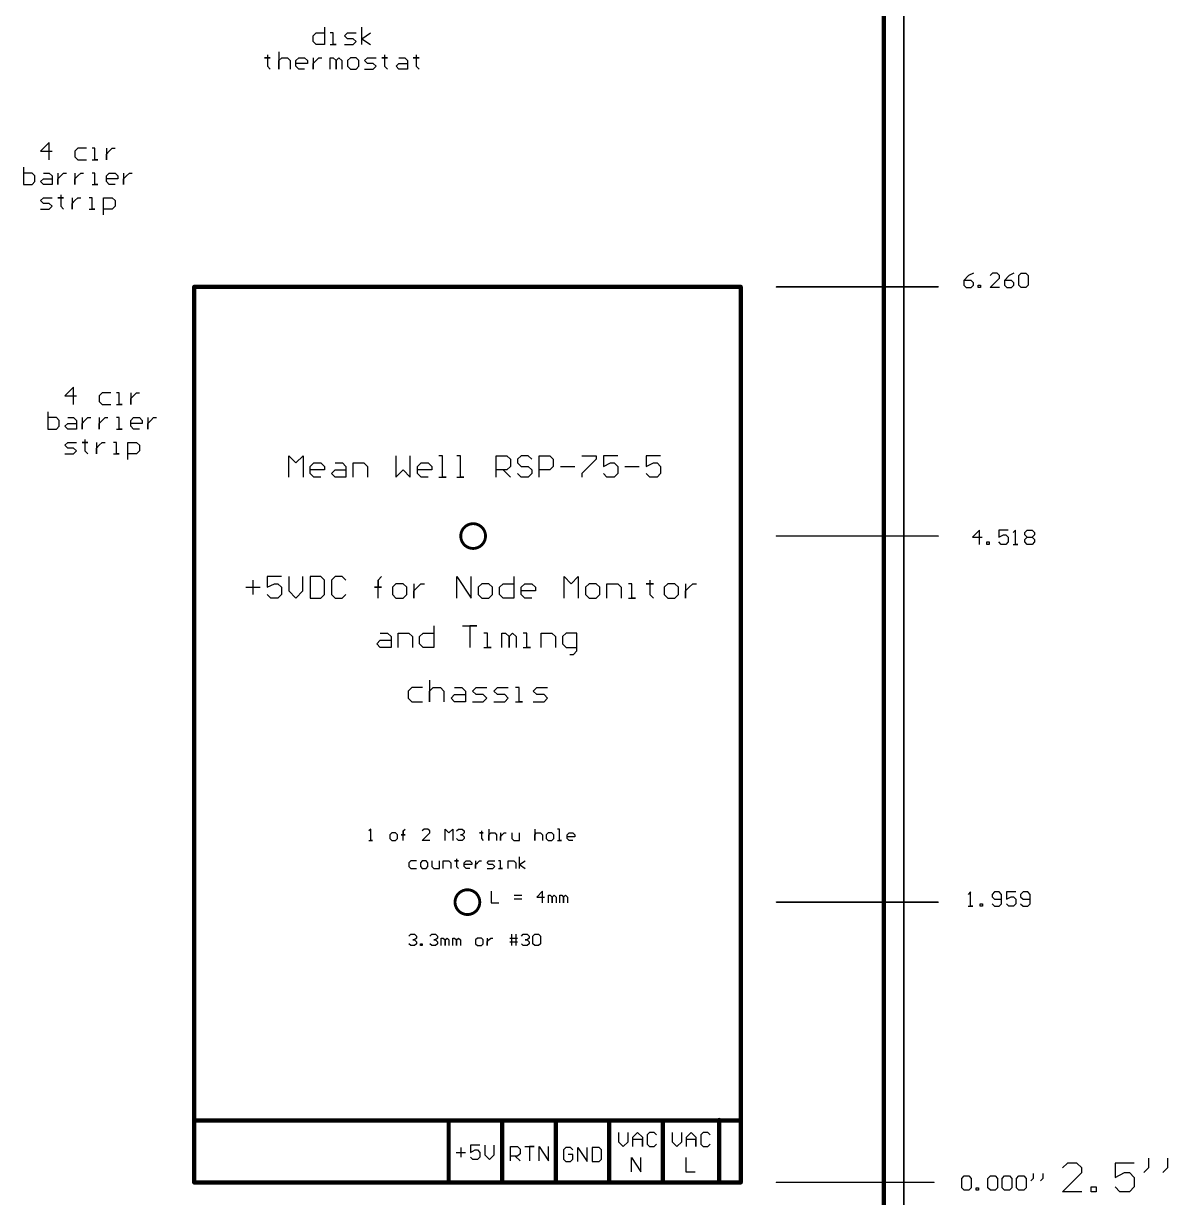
# Model space of a CAD drawing. Extents: x 0.1 to 22.4, y 0.2 to 23.3.
# Drawn here: x 12.44 to 20.43, y 4.39 to 12.6 of the extents above; entities that cross this region are included whole.
import ezdxf

# ---------------------------------------------------------------- set-up
doc = ezdxf.new("R2010")
doc.units = 0
doc.header["$MEASUREMENT"] = 0
for name, color, linetype in [('BOTTOMLAYER', 5, 'CONTINUOUS'), ('MECHANICAL1', 6, 'CONTINUOUS'), ('TOPOVERLAY', 2, 'CONTINUOUS')]:
    doc.layers.add(name, color=color, linetype=linetype)

msp = doc.modelspace()

# ---------------------------------------------------------------- linework, layer by layer
at = {"layer": 'BOTTOMLAYER'}
for p, q in [((14.8643, 6.97), (14.851, 6.9566)), ((14.8643, 6.89), (14.8643, 6.97)), ((15.0109, 6.9433), (14.9976, 6.93)), ((14.9976, 6.93), (14.9976, 6.9033)), ((14.9976, 6.9033), (15.0109, 6.89)), ((15.0376, 6.9433), (15.0109, 6.9433)), ((15.0509, 6.93), (15.0376, 6.9433)), ((15.0376, 6.89), (15.0509, 6.9033)), ((15.0509, 6.9033), (15.0509, 6.93)), ((15.0909, 6.93), (15.0776, 6.93)), ((15.0776, 6.93), (15.1043, 6.93)), ((15.0909, 6.9566), (15.1043, 6.97)), ((15.0909, 6.89), (15.0909, 6.9566)), ((15.0909, 6.9566), (15.0909, 6.93)), ((15.0909, 6.93), (15.0909, 6.9566)), ((15.1043, 6.93), (15.0909, 6.93)), ((15.2375, 6.97), (15.2242, 6.9566)), ((15.2242, 6.89), (15.2775, 6.9433)), ((15.2642, 6.97), (15.2375, 6.97)), ((15.2775, 6.9566), (15.2642, 6.97)), ((15.2775, 6.9433), (15.2775, 6.9566)), ((15.3842, 6.89), (15.3842, 6.97)), ((15.3842, 6.97), (15.4108, 6.9433)), ((15.4108, 6.9433), (15.4375, 6.97)), ((15.4375, 6.97), (15.4375, 6.89)), ((15.4641, 6.9566), (15.4775, 6.97)), ((15.4775, 6.89), (15.4641, 6.9033)), ((15.4775, 6.97), (15.5041, 6.97)), ((15.5041, 6.93), (15.4908, 6.93)), ((15.4908, 6.93), (15.5041, 6.93)), ((15.5041, 6.97), (15.5175, 6.9566)), ((15.5175, 6.9433), (15.5041, 6.93)), ((15.5041, 6.93), (15.5175, 6.9167)), ((15.5175, 6.9033), (15.5041, 6.89)), ((15.5175, 6.9566), (15.5175, 6.9433)), ((15.5175, 6.9167), (15.5175, 6.9033)), ((15.6374, 6.9433), (15.6241, 6.9433)), ((15.6241, 6.9433), (15.6507, 6.9433)), ((15.6374, 6.9566), (15.6374, 6.9433)), ((15.6507, 6.9433), (15.6374, 6.9433)), ((15.6374, 6.9433), (15.6374, 6.9033)), ((15.6374, 6.9033), (15.6507, 6.89)), ((15.6907, 6.97), (15.6907, 6.89)), ((15.6907, 6.93), (15.7041, 6.9433)), ((15.6907, 6.89), (15.6907, 6.93)), ((15.7041, 6.9433), (15.7307, 6.9433)), ((15.7307, 6.9433), (15.744, 6.93)), ((15.744, 6.93), (15.744, 6.89)), ((15.7707, 6.9433), (15.7707, 6.89)), ((15.7707, 6.9167), (15.784, 6.93)), ((15.7707, 6.89), (15.7707, 6.9167)), ((15.784, 6.93), (15.7974, 6.9433)), ((15.7974, 6.9433), (15.8107, 6.9433)), ((15.8507, 6.9433), (15.8507, 6.9033)), ((15.8507, 6.9033), (15.864, 6.89)), ((15.904, 6.89), (15.904, 6.9433)), ((16.0106, 6.97), (16.0106, 6.89)), ((16.0106, 6.93), (16.024, 6.9433)), ((16.0106, 6.89), (16.0106, 6.93)), ((16.024, 6.9433), (16.0506, 6.9433)), ((16.0506, 6.9433), (16.0639, 6.93)), ((16.0639, 6.93), (16.0639, 6.89)), ((16.1039, 6.9433), (16.0906, 6.93)), ((16.0906, 6.93), (16.0906, 6.9033)), ((16.0906, 6.9033), (16.1039, 6.89)), ((16.1306, 6.9433), (16.1039, 6.9433)), ((16.1439, 6.93), (16.1306, 6.9433)), ((16.1306, 6.89), (16.1439, 6.9033)), ((16.1439, 6.9033), (16.1439, 6.93)), ((16.1839, 6.97), (16.1706, 6.97)), ((16.1839, 6.89), (16.1839, 6.97)), ((16.2372, 6.93), (16.2505, 6.9433)), ((16.2372, 6.9033), (16.2372, 6.93)), ((16.2905, 6.9167), (16.2372, 6.9167)), ((16.2505, 6.89), (16.2372, 6.9033)), ((16.2505, 6.9433), (16.2772, 6.9433)), ((16.2772, 6.9433), (16.2905, 6.93)), ((16.2905, 6.93), (16.2905, 6.9167)), ((14.851, 6.89), (14.8777, 6.89)), ((14.8777, 6.89), (14.8643, 6.89)), ((15.0109, 6.89), (15.0376, 6.89)), ((15.2775, 6.89), (15.2242, 6.89)), ((15.5041, 6.89), (15.4775, 6.89)), ((15.864, 6.89), (15.904, 6.89)), ((16.1039, 6.89), (16.1306, 6.89)), ((16.1706, 6.89), (16.1972, 6.89)), ((16.1972, 6.89), (16.1839, 6.89)), ((16.2772, 6.89), (16.2505, 6.89)), ((15.1443, 6.7483), (15.131, 6.735)), ((15.131, 6.735), (15.131, 6.7083)), ((15.1843, 6.7483), (15.1443, 6.7483)), ((15.2243, 6.7483), (15.211, 6.735)), ((15.211, 6.735), (15.211, 6.7083)), ((15.251, 6.7483), (15.2243, 6.7483)), ((15.2643, 6.735), (15.251, 6.7483)), ((15.2643, 6.7083), (15.2643, 6.735)), ((15.2909, 6.7483), (15.2909, 6.7083)), ((15.3443, 6.695), (15.3443, 6.7483)), ((15.3709, 6.695), (15.3709, 6.7483)), ((15.3709, 6.7483), (15.4109, 6.7483)), ((15.4109, 6.7483), (15.4242, 6.735)), ((15.4242, 6.735), (15.4242, 6.695)), ((15.4642, 6.7483), (15.4509, 6.7483)), ((15.4509, 6.7483), (15.4776, 6.7483)), ((15.4642, 6.7616), (15.4642, 6.7483)), ((15.4776, 6.7483), (15.4642, 6.7483)), ((15.4642, 6.7483), (15.4642, 6.7083)), ((15.5175, 6.735), (15.5309, 6.7483)), ((15.5175, 6.7083), (15.5175, 6.735)), ((15.5309, 6.7483), (15.5575, 6.7483)), ((15.5575, 6.7483), (15.5709, 6.735)), ((15.5709, 6.735), (15.5709, 6.7217)), ((15.5975, 6.7483), (15.5975, 6.695)), ((15.5975, 6.7217), (15.6108, 6.735)), ((15.6108, 6.735), (15.6242, 6.7483)), ((15.6242, 6.7483), (15.6375, 6.7483)), ((15.6775, 6.735), (15.6908, 6.7483)), ((15.6908, 6.7217), (15.6775, 6.735)), ((15.6908, 6.7483), (15.7308, 6.7483)), ((15.7708, 6.7483), (15.7575, 6.7483)), ((15.7708, 6.695), (15.7708, 6.7483)), ((15.8241, 6.695), (15.8241, 6.7483)), ((15.8241, 6.7483), (15.8641, 6.7483)), ((15.8641, 6.7483), (15.8774, 6.735)), ((15.8774, 6.735), (15.8774, 6.695)), ((15.9041, 6.695), (15.9041, 6.775)), ((15.9041, 6.7217), (15.9441, 6.7483)), ((15.131, 6.7083), (15.1443, 6.695)), ((15.1443, 6.695), (15.1843, 6.695)), ((15.211, 6.7083), (15.2243, 6.695)), ((15.2243, 6.695), (15.251, 6.695)), ((15.251, 6.695), (15.2643, 6.7083)), ((15.2909, 6.7083), (15.3043, 6.695)), ((15.3043, 6.695), (15.3443, 6.695)), ((15.4642, 6.7083), (15.4776, 6.695)), ((15.5709, 6.7217), (15.5175, 6.7217)), ((15.5309, 6.695), (15.5175, 6.7083)), ((15.5575, 6.695), (15.5309, 6.695)), ((15.5975, 6.695), (15.5975, 6.7217)), ((15.6775, 6.695), (15.7175, 6.695)), ((15.7175, 6.7217), (15.6908, 6.7217)), ((15.7308, 6.7083), (15.7175, 6.7217)), ((15.7175, 6.695), (15.7308, 6.7083)), ((15.7575, 6.695), (15.7841, 6.695)), ((15.7841, 6.695), (15.7708, 6.695)), ((15.9041, 6.7217), (15.9441, 6.695)), ((15.706, 6.535), (15.706, 6.455)), ((15.8659, 6.5083), (15.9193, 6.5083)), ((16.0659, 6.535), (16.0259, 6.495)), ((16.0259, 6.495), (16.0792, 6.495)), ((16.0659, 6.455), (16.0659, 6.535)), ((16.1059, 6.455), (16.1059, 6.5083)), ((16.1059, 6.5083), (16.1192, 6.5083)), ((16.1192, 6.5083), (16.1325, 6.495)), ((16.1325, 6.495), (16.1459, 6.5083)), ((16.1325, 6.495), (16.1325, 6.455)), ((16.1325, 6.455), (16.1325, 6.495)), ((16.1459, 6.5083), (16.1592, 6.495)), ((16.1592, 6.495), (16.1592, 6.455)), ((16.1858, 6.455), (16.1858, 6.5083)), ((16.1858, 6.5083), (16.1992, 6.5083)), ((16.1992, 6.5083), (16.2125, 6.495)), ((16.2125, 6.495), (16.2258, 6.5083)), ((16.2125, 6.495), (16.2125, 6.455)), ((16.2125, 6.455), (16.2125, 6.495)), ((16.2258, 6.5083), (16.2392, 6.495)), ((16.2392, 6.495), (16.2392, 6.455)), ((15.706, 6.455), (15.7593, 6.455)), ((15.8659, 6.4817), (15.9193, 6.4817)), ((15.131, 6.2216), (15.1443, 6.235)), ((15.1443, 6.155), (15.131, 6.1683)), ((15.1443, 6.235), (15.171, 6.235)), ((15.171, 6.195), (15.1577, 6.195)), ((15.1577, 6.195), (15.171, 6.195)), ((15.171, 6.235), (15.1843, 6.2216)), ((15.1843, 6.2083), (15.171, 6.195)), ((15.171, 6.195), (15.1843, 6.1817)), ((15.1843, 6.1683), (15.171, 6.155)), ((15.1843, 6.2216), (15.1843, 6.2083)), ((15.1843, 6.1817), (15.1843, 6.1683)), ((15.211, 6.155), (15.211, 6.1683)), ((15.211, 6.1683), (15.2243, 6.1683)), ((15.2243, 6.1683), (15.2243, 6.155)), ((15.2776, 6.2216), (15.2909, 6.235)), ((15.2909, 6.155), (15.2776, 6.1683)), ((15.2909, 6.235), (15.3176, 6.235)), ((15.3176, 6.195), (15.3043, 6.195)), ((15.3043, 6.195), (15.3176, 6.195)), ((15.3176, 6.235), (15.3309, 6.2216)), ((15.3309, 6.2083), (15.3176, 6.195)), ((15.3176, 6.195), (15.3309, 6.1817)), ((15.3309, 6.1683), (15.3176, 6.155)), ((15.3309, 6.2216), (15.3309, 6.2083)), ((15.3309, 6.1817), (15.3309, 6.1683)), ((15.3576, 6.155), (15.3576, 6.2083)), ((15.3576, 6.2083), (15.3709, 6.2083)), ((15.3709, 6.2083), (15.3843, 6.195)), ((15.3843, 6.195), (15.3976, 6.2083)), ((15.3843, 6.195), (15.3843, 6.155)), ((15.3843, 6.155), (15.3843, 6.195)), ((15.3976, 6.2083), (15.4109, 6.195)), ((15.4109, 6.195), (15.4109, 6.155)), ((15.4376, 6.155), (15.4376, 6.2083)), ((15.4376, 6.2083), (15.4509, 6.2083)), ((15.4509, 6.2083), (15.4642, 6.195)), ((15.4642, 6.195), (15.4776, 6.2083)), ((15.4642, 6.195), (15.4642, 6.155)), ((15.4642, 6.155), (15.4642, 6.195)), ((15.4776, 6.2083), (15.4909, 6.195)), ((15.4909, 6.195), (15.4909, 6.155)), ((15.6108, 6.2083), (15.5975, 6.195)), ((15.5975, 6.195), (15.5975, 6.1683)), ((15.5975, 6.1683), (15.6108, 6.155)), ((15.6375, 6.2083), (15.6108, 6.2083)), ((15.6508, 6.195), (15.6375, 6.2083)), ((15.6375, 6.155), (15.6508, 6.1683)), ((15.6508, 6.1683), (15.6508, 6.195)), ((15.6775, 6.2083), (15.6775, 6.155)), ((15.6775, 6.1817), (15.6908, 6.195)), ((15.6775, 6.155), (15.6775, 6.1817)), ((15.6908, 6.195), (15.7041, 6.2083)), ((15.7041, 6.2083), (15.7175, 6.2083)), ((15.8374, 6.2083), (15.8774, 6.2083)), ((15.8374, 6.1817), (15.8908, 6.1817)), ((15.8508, 6.155), (15.8508, 6.235)), ((15.8774, 6.235), (15.8774, 6.155)), ((15.8774, 6.2083), (15.8908, 6.2083)), ((15.9174, 6.2216), (15.9307, 6.235)), ((15.9307, 6.155), (15.9174, 6.1683)), ((15.9307, 6.235), (15.9574, 6.235)), ((15.9574, 6.195), (15.9441, 6.195)), ((15.9441, 6.195), (15.9574, 6.195)), ((15.9574, 6.235), (15.9707, 6.2216)), ((15.9707, 6.2083), (15.9574, 6.195)), ((15.9574, 6.195), (15.9707, 6.1817)), ((15.9707, 6.1683), (15.9574, 6.155)), ((15.9707, 6.2216), (15.9707, 6.2083)), ((15.9707, 6.1817), (15.9707, 6.1683)), ((15.9974, 6.2216), (16.0107, 6.235)), ((15.9974, 6.1683), (15.9974, 6.2216)), ((16.0107, 6.155), (15.9974, 6.1683)), ((16.0107, 6.235), (16.0374, 6.235)), ((16.0374, 6.235), (16.0507, 6.2216)), ((16.0507, 6.1683), (16.0374, 6.155)), ((16.0507, 6.2216), (16.0507, 6.1683)), ((15.171, 6.155), (15.1443, 6.155)), ((15.2243, 6.155), (15.211, 6.155)), ((15.3176, 6.155), (15.2909, 6.155)), ((15.6108, 6.155), (15.6375, 6.155)), ((15.9574, 6.155), (15.9307, 6.155)), ((16.0374, 6.155), (16.0107, 6.155))]:
    msp.add_line(p, q, dxfattribs=at)
for points, const_width in [([(15.6665, 9.018, 1), (15.4935, 9.018, 1)], 0.02), ([(15.4885, 9.018, 1), (15.4985, 9.018, 1)], 0.01), ([(15.6615, 9.018, 1), (15.6715, 9.018, 1)], 0.01), ([(15.6265, 6.459, 1), (15.4535, 6.459, 1)], 0.02), ([(15.4485, 6.459, 1), (15.4585, 6.459, 1)], 0.01), ([(15.6215, 6.459, 1), (15.6315, 6.459, 1)], 0.01)]:
    msp.add_lwpolyline(points, format="xyb", close=True, dxfattribs=dict(at, const_width=const_width))
at = {"layer": 'MECHANICAL1'}
for points, const_width in [([(18.45, 2), (18.45, 21.37)], 0.03), ([(18.59, 0.455), (18.59, 15.95)], 0.01), ([(13.631, 4.5), (13.631, 10.76)], 0.03), ([(13.631, 10.76), (17.45, 10.76)], 0.03), ([(17.45, 4.5), (17.45, 10.76)], 0.03), ([(17.7, 10.76), (18.83, 10.76)], 0.01), ([(17.7, 9.018), (18.83, 9.018)], 0.01), ([(17.7, 6.459), (18.83, 6.459)], 0.01), ([(13.631, 4.933), (17.45, 4.933)], 0.03), ([(15.409, 4.5), (15.409, 4.933)], 0.03), ([(15.783, 4.5), (15.783, 4.933)], 0.03), ([(16.157, 4.5), (16.157, 4.933)], 0.03), ([(16.531, 4.5), (16.531, 4.933)], 0.03), ([(16.905, 4.5), (16.905, 4.933)], 0.03), ([(17.3, 4.5035), (17.3, 4.9365)], 0.03), ([(13.631, 4.5), (17.45, 4.5)], 0.03), ([(17.7, 4.5), (18.8, 4.5)], 0.01)]:
    msp.add_lwpolyline(points, dxfattribs=dict(at, const_width=const_width))
for points, const_width in [([(13.6235, 10.76, 1), (13.6385, 10.76, 1)], 0.015), ([(13.6235, 10.76, 1), (13.6385, 10.76, 1)], 0.015), ([(17.4425, 10.76, 1), (17.4575, 10.76, 1)], 0.015), ([(17.4425, 10.76, 1), (17.4575, 10.76, 1)], 0.015), ([(17.6975, 10.76, 1), (17.7025, 10.76, 1)], 0.005), ([(18.8275, 10.76, 1), (18.8325, 10.76, 1)], 0.005), ([(17.6975, 9.018, 1), (17.7025, 9.018, 1)], 0.005), ([(18.8275, 9.018, 1), (18.8325, 9.018, 1)], 0.005), ([(17.6975, 6.459, 1), (17.7025, 6.459, 1)], 0.005), ([(18.8275, 6.459, 1), (18.8325, 6.459, 1)], 0.005), ([(13.6235, 4.933, 1), (13.6385, 4.933, 1)], 0.015), ([(15.4015, 4.933, 1), (15.4165, 4.933, 1)], 0.015), ([(15.7755, 4.933, 1), (15.7905, 4.933, 1)], 0.015), ([(16.1495, 4.933, 1), (16.1645, 4.933, 1)], 0.015), ([(16.5235, 4.933, 1), (16.5385, 4.933, 1)], 0.015), ([(16.8975, 4.933, 1), (16.9125, 4.933, 1)], 0.015), ([(17.2925, 4.9365, 1), (17.3075, 4.9365, 1)], 0.015), ([(17.4425, 4.933, 1), (17.4575, 4.933, 1)], 0.015), ([(13.6235, 4.5, 1), (13.6385, 4.5, 1)], 0.015), ([(13.6235, 4.5, 1), (13.6385, 4.5, 1)], 0.015), ([(15.4015, 4.5, 1), (15.4165, 4.5, 1)], 0.015), ([(15.7755, 4.5, 1), (15.7905, 4.5, 1)], 0.015), ([(16.1495, 4.5, 1), (16.1645, 4.5, 1)], 0.015), ([(16.5235, 4.5, 1), (16.5385, 4.5, 1)], 0.015), ([(16.8975, 4.5, 1), (16.9125, 4.5, 1)], 0.015), ([(17.2925, 4.5035, 1), (17.3075, 4.5035, 1)], 0.015), ([(17.4425, 4.5, 1), (17.4575, 4.5, 1)], 0.015), ([(17.4425, 4.5, 1), (17.4575, 4.5, 1)], 0.015), ([(17.6975, 4.5, 1), (17.7025, 4.5, 1)], 0.005), ([(18.7975, 4.5, 1), (18.8025, 4.5, 1)], 0.005)]:
    msp.add_lwpolyline(points, format="xyb", close=True, dxfattribs=dict(at, const_width=const_width))
at = {"layer": 'TOPOVERLAY'}
for p, q in [((14.5419, 12.5747), (14.5419, 12.4548)), ((14.8018, 12.4548), (14.8018, 12.5747)), ((14.4619, 12.5147), (14.4819, 12.5347)), ((14.4619, 12.4747), (14.4619, 12.5147)), ((14.4819, 12.4548), (14.4619, 12.4747)), ((14.4819, 12.5347), (14.5419, 12.5347)), ((14.6018, 12.5347), (14.5819, 12.5347)), ((14.6018, 12.4548), (14.6018, 12.5347)), ((14.6818, 12.5147), (14.7018, 12.5347)), ((14.7018, 12.4947), (14.6818, 12.5147)), ((14.7018, 12.5347), (14.7618, 12.5347)), ((14.7418, 12.4947), (14.7018, 12.4947)), ((14.7618, 12.4747), (14.7418, 12.4947)), ((14.7418, 12.4548), (14.7618, 12.4747)), ((14.8018, 12.4947), (14.8618, 12.5347)), ((14.8018, 12.4947), (14.8618, 12.4548)), ((14.222, 12.402), (14.222, 12.282)), ((14.5419, 12.4548), (14.4819, 12.4548)), ((14.5819, 12.4548), (14.6218, 12.4548)), ((14.6218, 12.4548), (14.6018, 12.4548)), ((14.6818, 12.4548), (14.7418, 12.4548)), ((14.142, 12.362), (14.122, 12.362)), ((14.122, 12.362), (14.162, 12.362)), ((14.142, 12.382), (14.142, 12.362)), ((14.162, 12.362), (14.142, 12.362)), ((14.142, 12.362), (14.142, 12.302)), ((14.222, 12.342), (14.242, 12.362)), ((14.222, 12.282), (14.222, 12.342)), ((14.242, 12.362), (14.2819, 12.362)), ((14.2819, 12.362), (14.3019, 12.342)), ((14.3019, 12.342), (14.3019, 12.282)), ((14.3419, 12.342), (14.3619, 12.362)), ((14.3419, 12.302), (14.3419, 12.342)), ((14.4219, 12.322), (14.3419, 12.322)), ((14.3619, 12.362), (14.4019, 12.362)), ((14.4019, 12.362), (14.4219, 12.342)), ((14.4219, 12.342), (14.4219, 12.322)), ((14.4619, 12.362), (14.4619, 12.282)), ((14.4619, 12.322), (14.4819, 12.342)), ((14.4619, 12.282), (14.4619, 12.322)), ((14.4819, 12.342), (14.5019, 12.362)), ((14.5019, 12.362), (14.5219, 12.362)), ((14.5819, 12.282), (14.5819, 12.362)), ((14.5819, 12.362), (14.6018, 12.362)), ((14.6018, 12.362), (14.6218, 12.342)), ((14.6218, 12.342), (14.6418, 12.362)), ((14.6218, 12.342), (14.6218, 12.282)), ((14.6218, 12.282), (14.6218, 12.342)), ((14.6418, 12.362), (14.6618, 12.342)), ((14.6618, 12.342), (14.6618, 12.282)), ((14.7218, 12.362), (14.7018, 12.342)), ((14.7018, 12.342), (14.7018, 12.302)), ((14.7618, 12.362), (14.7218, 12.362)), ((14.7818, 12.342), (14.7618, 12.362)), ((14.7818, 12.302), (14.7818, 12.342)), ((14.8218, 12.342), (14.8418, 12.362)), ((14.8418, 12.322), (14.8218, 12.342)), ((14.8418, 12.362), (14.9017, 12.362)), ((14.8818, 12.322), (14.8418, 12.322)), ((14.9017, 12.302), (14.8818, 12.322)), ((14.9617, 12.362), (14.9417, 12.362)), ((14.9417, 12.362), (14.9817, 12.362)), ((14.9617, 12.382), (14.9617, 12.362)), ((14.9817, 12.362), (14.9617, 12.362)), ((14.9617, 12.362), (14.9617, 12.302)), ((15.0417, 12.302), (15.0617, 12.322)), ((15.0617, 12.362), (15.1017, 12.362)), ((15.0617, 12.322), (15.1217, 12.322)), ((15.1017, 12.362), (15.1217, 12.342)), ((15.1217, 12.342), (15.1217, 12.282)), ((15.1817, 12.362), (15.1617, 12.362)), ((15.1617, 12.362), (15.2017, 12.362)), ((15.1817, 12.382), (15.1817, 12.362)), ((15.2017, 12.362), (15.1817, 12.362)), ((15.1817, 12.362), (15.1817, 12.302)), ((14.142, 12.302), (14.162, 12.282)), ((14.3619, 12.282), (14.3419, 12.302)), ((14.4019, 12.282), (14.3619, 12.282)), ((14.7018, 12.302), (14.7218, 12.282)), ((14.7218, 12.282), (14.7618, 12.282)), ((14.7618, 12.282), (14.7818, 12.302)), ((14.8218, 12.282), (14.8818, 12.282)), ((14.8818, 12.282), (14.9017, 12.302)), ((14.9617, 12.302), (14.9817, 12.282)), ((15.0617, 12.282), (15.0417, 12.302)), ((15.1217, 12.282), (15.0617, 12.282)), ((15.1817, 12.302), (15.2017, 12.282)), ((12.6173, 11.7686), (12.5574, 11.7087)), ((12.6173, 11.6487), (12.6173, 11.7686)), ((12.5574, 11.7087), (12.6373, 11.7087)), ((12.8173, 11.7286), (12.7973, 11.7087)), ((12.7973, 11.7087), (12.7973, 11.6687)), ((12.7973, 11.6687), (12.8173, 11.6487)), ((12.8773, 11.7286), (12.8173, 11.7286)), ((12.9372, 11.7286), (12.9172, 11.7286)), ((12.9372, 11.6487), (12.9372, 11.7286)), ((13.0172, 11.7286), (13.0172, 11.6487)), ((13.0172, 11.6887), (13.0372, 11.7087)), ((13.0172, 11.6487), (13.0172, 11.6887)), ((13.0372, 11.7087), (13.0572, 11.7286)), ((13.0572, 11.7286), (13.0772, 11.7286)), ((12.4374, 11.5959), (12.4374, 11.4759)), ((12.8173, 11.6487), (12.8773, 11.6487)), ((12.9172, 11.6487), (12.9572, 11.6487)), ((12.9572, 11.6487), (12.9372, 11.6487)), ((12.4974, 11.5559), (12.4374, 11.5559)), ((12.5174, 11.5359), (12.4974, 11.5559)), ((12.4974, 11.4759), (12.5174, 11.4959)), ((12.5174, 11.5159), (12.5174, 11.5359)), ((12.5174, 11.4959), (12.5174, 11.5159)), ((12.5574, 11.4959), (12.5773, 11.5159)), ((12.5773, 11.4759), (12.5574, 11.4959)), ((12.5773, 11.5559), (12.6173, 11.5559)), ((12.5773, 11.5159), (12.6373, 11.5159)), ((12.6173, 11.5559), (12.6373, 11.5359)), ((12.6373, 11.5359), (12.6373, 11.4759)), ((12.6773, 11.5559), (12.6773, 11.4759)), ((12.6773, 11.5159), (12.6973, 11.5359)), ((12.6773, 11.4759), (12.6773, 11.5159)), ((12.6973, 11.5359), (12.7173, 11.5559)), ((12.7173, 11.5559), (12.7373, 11.5559)), ((12.7973, 11.5559), (12.7973, 11.4759)), ((12.7973, 11.5159), (12.8173, 11.5359)), ((12.7973, 11.4759), (12.7973, 11.5159)), ((12.8173, 11.5359), (12.8373, 11.5559)), ((12.8373, 11.5559), (12.8573, 11.5559)), ((12.9372, 11.5559), (12.9172, 11.5559)), ((12.9372, 11.4759), (12.9372, 11.5559)), ((13.0172, 11.5359), (13.0372, 11.5559)), ((13.0172, 11.4959), (13.0172, 11.5359)), ((13.0972, 11.5159), (13.0172, 11.5159)), ((13.0372, 11.4759), (13.0172, 11.4959)), ((13.0372, 11.5559), (13.0772, 11.5559)), ((13.0772, 11.5559), (13.0972, 11.5359)), ((13.0972, 11.5359), (13.0972, 11.5159)), ((13.1372, 11.5559), (13.1372, 11.4759)), ((13.1372, 11.5159), (13.1572, 11.5359)), ((13.1372, 11.4759), (13.1372, 11.5159)), ((13.1572, 11.5359), (13.1772, 11.5559)), ((13.1772, 11.5559), (13.1971, 11.5559)), ((12.4374, 11.4759), (12.4974, 11.4759)), ((12.6373, 11.4759), (12.5773, 11.4759)), ((12.9172, 11.4759), (12.9572, 11.4759)), ((12.9572, 11.4759), (12.9372, 11.4759)), ((13.0772, 11.4759), (13.0372, 11.4759)), ((12.5574, 11.3631), (12.5773, 11.3831)), ((12.5773, 11.3432), (12.5574, 11.3631)), ((12.5773, 11.3831), (12.6373, 11.3831)), ((12.6173, 11.3432), (12.5773, 11.3432)), ((12.6373, 11.3232), (12.6173, 11.3432)), ((12.6973, 11.3831), (12.6773, 11.3831)), ((12.6773, 11.3831), (12.7173, 11.3831)), ((12.6973, 11.4031), (12.6973, 11.3831)), ((12.7173, 11.3831), (12.6973, 11.3831)), ((12.6973, 11.3831), (12.6973, 11.3232)), ((12.7773, 11.3831), (12.7773, 11.3032)), ((12.7773, 11.3432), (12.7973, 11.3631)), ((12.7773, 11.3032), (12.7773, 11.3432)), ((12.7973, 11.3631), (12.8173, 11.3831)), ((12.8173, 11.3831), (12.8373, 11.3831)), ((12.9172, 11.3831), (12.8972, 11.3831)), ((12.9172, 11.3032), (12.9172, 11.3831)), ((12.9972, 11.2632), (12.9972, 11.3831)), ((12.9972, 11.3831), (13.0572, 11.3831)), ((13.0572, 11.3831), (13.0772, 11.3631)), ((13.0772, 11.3631), (13.0772, 11.3232)), ((12.5574, 11.3032), (12.6173, 11.3032)), ((12.6173, 11.3032), (12.6373, 11.3232)), ((12.6973, 11.3232), (12.7173, 11.3032)), ((12.8972, 11.3032), (12.9372, 11.3032)), ((12.9372, 11.3032), (12.9172, 11.3032)), ((13.0572, 11.3032), (12.9972, 11.3032)), ((13.0772, 11.3232), (13.0572, 11.3032)), ((19.0433, 10.8383), (19.01, 10.805)), ((19.0766, 10.855), (19.0433, 10.8383)), ((19.2099, 10.855), (19.1933, 10.8383)), ((19.2433, 10.855), (19.2099, 10.855)), ((19.2599, 10.8383), (19.2433, 10.855)), ((19.2599, 10.8216), (19.2599, 10.8383)), ((19.3266, 10.8383), (19.2932, 10.805)), ((19.3599, 10.855), (19.3266, 10.8383)), ((19.3932, 10.8383), (19.4099, 10.855)), ((19.3932, 10.7717), (19.3932, 10.8383)), ((19.4099, 10.855), (19.4432, 10.855)), ((19.4432, 10.855), (19.4599, 10.8383)), ((19.4599, 10.8383), (19.4599, 10.7717)), ((19.01, 10.805), (19.01, 10.7717)), ((19.06, 10.805), (19.01, 10.805)), ((19.01, 10.7717), (19.0267, 10.755)), ((19.0267, 10.755), (19.06, 10.755)), ((19.0766, 10.7883), (19.06, 10.805)), ((19.06, 10.755), (19.0766, 10.7717)), ((19.0766, 10.7717), (19.0766, 10.7883)), ((19.11, 10.755), (19.11, 10.7717)), ((19.11, 10.7717), (19.1266, 10.7717)), ((19.1266, 10.755), (19.11, 10.755)), ((19.1266, 10.7717), (19.1266, 10.755)), ((19.1933, 10.755), (19.2599, 10.8216)), ((19.2599, 10.755), (19.1933, 10.755)), ((19.2932, 10.805), (19.2932, 10.7717)), ((19.3432, 10.805), (19.2932, 10.805)), ((19.2932, 10.7717), (19.3099, 10.755)), ((19.3099, 10.755), (19.3432, 10.755)), ((19.3599, 10.7883), (19.3432, 10.805)), ((19.3432, 10.755), (19.3599, 10.7717)), ((19.3599, 10.7717), (19.3599, 10.7883)), ((19.4099, 10.755), (19.3932, 10.7717)), ((19.4432, 10.755), (19.4099, 10.755)), ((19.4599, 10.7717), (19.4432, 10.755)), ((12.7873, 10.0586), (12.7274, 9.9987)), ((12.7873, 9.9387), (12.7873, 10.0586)), ((12.9873, 10.0186), (12.9673, 9.9987)), ((13.0473, 10.0186), (12.9873, 10.0186)), ((13.1072, 10.0186), (13.0872, 10.0186)), ((13.1072, 9.9387), (13.1072, 10.0186)), ((13.1872, 10.0186), (13.1872, 9.9387)), ((13.2072, 9.9987), (13.2272, 10.0186)), ((13.2272, 10.0186), (13.2472, 10.0186)), ((12.7274, 9.9987), (12.8073, 9.9987)), ((12.9673, 9.9987), (12.9673, 9.9587)), ((12.9673, 9.9587), (12.9873, 9.9387)), ((12.9873, 9.9387), (13.0473, 9.9387)), ((13.0872, 9.9387), (13.1272, 9.9387)), ((13.1272, 9.9387), (13.1072, 9.9387)), ((13.1872, 9.9787), (13.2072, 9.9987)), ((13.1872, 9.9387), (13.1872, 9.9787)), ((12.6074, 9.8859), (12.6074, 9.7659)), ((12.6674, 9.8459), (12.6074, 9.8459)), ((12.6874, 9.8259), (12.6674, 9.8459)), ((12.6674, 9.7659), (12.6874, 9.7859)), ((12.6874, 9.8059), (12.6874, 9.8259)), ((12.6874, 9.7859), (12.6874, 9.8059)), ((12.7274, 9.7859), (12.7473, 9.8059)), ((12.7473, 9.7659), (12.7274, 9.7859)), ((12.7473, 9.8459), (12.7873, 9.8459)), ((12.7473, 9.8059), (12.8073, 9.8059)), ((12.7873, 9.8459), (12.8073, 9.8259)), ((12.8073, 9.8259), (12.8073, 9.7659)), ((12.8473, 9.8459), (12.8473, 9.7659)), ((12.8473, 9.8059), (12.8673, 9.8259)), ((12.8473, 9.7659), (12.8473, 9.8059)), ((12.8673, 9.8259), (12.8873, 9.8459)), ((12.8873, 9.8459), (12.9073, 9.8459)), ((12.9673, 9.8459), (12.9673, 9.7659)), ((12.9673, 9.8059), (12.9873, 9.8259)), ((12.9673, 9.7659), (12.9673, 9.8059)), ((12.9873, 9.8259), (13.0073, 9.8459)), ((13.0073, 9.8459), (13.0273, 9.8459)), ((13.1072, 9.8459), (13.0872, 9.8459)), ((13.1072, 9.7659), (13.1072, 9.8459)), ((13.1872, 9.8259), (13.2072, 9.8459)), ((13.1872, 9.7859), (13.1872, 9.8259)), ((13.2672, 9.8059), (13.1872, 9.8059)), ((13.2072, 9.7659), (13.1872, 9.7859)), ((13.2072, 9.8459), (13.2472, 9.8459)), ((13.2472, 9.8459), (13.2672, 9.8259)), ((13.2672, 9.8259), (13.2672, 9.8059)), ((13.3072, 9.8459), (13.3072, 9.7659)), ((13.3072, 9.8059), (13.3272, 9.8259)), ((13.3072, 9.7659), (13.3072, 9.8059)), ((13.3272, 9.8259), (13.3472, 9.8459)), ((13.3472, 9.8459), (13.3671, 9.8459)), ((12.6074, 9.7659), (12.6674, 9.7659)), ((12.8073, 9.7659), (12.7473, 9.7659)), ((12.8673, 9.6931), (12.8673, 9.6731)), ((13.0872, 9.7659), (13.1272, 9.7659)), ((13.1272, 9.7659), (13.1072, 9.7659)), ((13.2472, 9.7659), (13.2072, 9.7659)), ((12.7274, 9.6531), (12.7473, 9.6731)), ((12.7473, 9.6332), (12.7274, 9.6531)), ((12.7473, 9.6731), (12.8073, 9.6731)), ((12.7873, 9.6332), (12.7473, 9.6332)), ((12.8073, 9.6132), (12.7873, 9.6332)), ((12.7873, 9.5932), (12.8073, 9.6132)), ((12.8673, 9.6731), (12.8473, 9.6731)), ((12.8473, 9.6731), (12.8873, 9.6731)), ((12.8873, 9.6731), (12.8673, 9.6731)), ((12.8673, 9.6731), (12.8673, 9.6132)), ((12.8673, 9.6132), (12.8873, 9.5932)), ((12.9473, 9.6731), (12.9473, 9.5932)), ((12.9473, 9.6332), (12.9673, 9.6531)), ((12.9473, 9.5932), (12.9473, 9.6332)), ((12.9673, 9.6531), (12.9873, 9.6731)), ((12.9873, 9.6731), (13.0073, 9.6731)), ((13.0872, 9.6731), (13.0672, 9.6731)), ((13.0872, 9.5932), (13.0872, 9.6731)), ((13.1672, 9.5532), (13.1672, 9.6731)), ((13.1672, 9.6731), (13.2272, 9.6731)), ((13.2272, 9.6731), (13.2472, 9.6531)), ((13.2472, 9.6132), (13.2272, 9.5932)), ((13.2472, 9.6531), (13.2472, 9.6132)), ((12.7274, 9.5932), (12.7873, 9.5932)), ((13.0672, 9.5932), (13.1072, 9.5932)), ((13.1072, 9.5932), (13.0872, 9.5932)), ((13.2272, 9.5932), (13.1672, 9.5932)), ((14.291, 9.43), (14.291, 9.58)), ((14.291, 9.58), (14.341, 9.53)), ((14.341, 9.53), (14.391, 9.58)), ((14.391, 9.58), (14.391, 9.43)), ((14.441, 9.505), (14.4659, 9.53)), ((14.4659, 9.53), (14.5159, 9.53)), ((14.5159, 9.53), (14.5409, 9.505)), ((14.6159, 9.53), (14.6659, 9.53)), ((14.6659, 9.53), (14.6909, 9.505)), ((14.7409, 9.43), (14.7409, 9.53)), ((14.7409, 9.53), (14.8158, 9.53)), ((14.8158, 9.53), (14.8408, 9.505)), ((15.0408, 9.58), (15.0408, 9.43)), ((15.1407, 9.43), (15.1407, 9.58)), ((15.1907, 9.505), (15.2157, 9.53)), ((15.2157, 9.53), (15.2657, 9.53)), ((15.2657, 9.53), (15.2907, 9.505)), ((15.3657, 9.58), (15.3407, 9.58)), ((15.3657, 9.43), (15.3657, 9.58)), ((15.4906, 9.58), (15.4656, 9.58)), ((15.4906, 9.43), (15.4906, 9.58)), ((15.7405, 9.43), (15.7405, 9.58)), ((15.7405, 9.58), (15.8155, 9.58)), ((15.8155, 9.58), (15.8405, 9.555)), ((15.8405, 9.555), (15.8405, 9.505)), ((15.9155, 9.58), (15.8905, 9.555)), ((15.8905, 9.555), (15.8905, 9.53)), ((15.8905, 9.53), (15.9155, 9.505)), ((15.9655, 9.58), (15.9155, 9.58)), ((15.9905, 9.555), (15.9655, 9.58)), ((16.0404, 9.43), (16.0404, 9.58)), ((16.0404, 9.58), (16.1154, 9.58)), ((16.1154, 9.58), (16.1404, 9.555)), ((16.1404, 9.555), (16.1404, 9.505)), ((16.3403, 9.58), (16.4403, 9.58)), ((16.4403, 9.555), (16.3403, 9.455)), ((16.4403, 9.58), (16.4403, 9.555)), ((16.5903, 9.58), (16.4903, 9.58)), ((16.4903, 9.58), (16.4903, 9.505)), ((16.4903, 9.505), (16.5403, 9.53)), ((16.5403, 9.53), (16.5653, 9.53)), ((16.5653, 9.53), (16.5903, 9.505)), ((16.8902, 9.58), (16.7902, 9.58)), ((16.7902, 9.58), (16.7902, 9.505)), ((16.7902, 9.505), (16.8402, 9.53)), ((16.8402, 9.53), (16.8652, 9.53)), ((16.8652, 9.53), (16.8902, 9.505)), ((14.441, 9.455), (14.441, 9.505)), ((14.5409, 9.48), (14.441, 9.48)), ((14.4659, 9.43), (14.441, 9.455)), ((14.5409, 9.505), (14.5409, 9.48)), ((14.5909, 9.455), (14.6159, 9.48)), ((14.6159, 9.43), (14.5909, 9.455)), ((14.6159, 9.48), (14.6909, 9.48)), ((14.6909, 9.505), (14.6909, 9.43)), ((14.8408, 9.505), (14.8408, 9.43)), ((15.0408, 9.43), (15.0907, 9.48)), ((15.0907, 9.48), (15.1407, 9.43)), ((15.1907, 9.455), (15.1907, 9.505)), ((15.2907, 9.48), (15.1907, 9.48)), ((15.2157, 9.43), (15.1907, 9.455)), ((15.2907, 9.505), (15.2907, 9.48)), ((15.8155, 9.48), (15.7405, 9.48)), ((15.7905, 9.48), (15.8405, 9.43)), ((15.8405, 9.505), (15.8155, 9.48)), ((15.9155, 9.43), (15.8905, 9.455)), ((15.9155, 9.505), (15.9655, 9.505)), ((15.9655, 9.505), (15.9905, 9.48)), ((15.9905, 9.455), (15.9655, 9.43)), ((15.9905, 9.48), (15.9905, 9.455)), ((16.1154, 9.48), (16.0404, 9.48)), ((16.1404, 9.505), (16.1154, 9.48)), ((16.1904, 9.505), (16.2904, 9.505)), ((16.3403, 9.455), (16.3403, 9.43)), ((16.5153, 9.43), (16.4903, 9.455)), ((16.5903, 9.455), (16.5653, 9.43)), ((16.5903, 9.505), (16.5903, 9.455)), ((16.6402, 9.505), (16.7402, 9.505)), ((16.8152, 9.43), (16.7902, 9.455)), ((16.8902, 9.455), (16.8652, 9.43)), ((16.8902, 9.505), (16.8902, 9.455)), ((14.5159, 9.43), (14.4659, 9.43)), ((14.6909, 9.43), (14.6159, 9.43)), ((15.2657, 9.43), (15.2157, 9.43)), ((15.3407, 9.43), (15.3906, 9.43)), ((15.3906, 9.43), (15.3657, 9.43)), ((15.4656, 9.43), (15.5156, 9.43)), ((15.5156, 9.43), (15.4906, 9.43)), ((15.9655, 9.43), (15.9155, 9.43)), ((16.5653, 9.43), (16.5153, 9.43)), ((16.8652, 9.43), (16.8152, 9.43)), ((19.12, 9.06), (19.07, 9.01)), ((19.12, 8.96), (19.12, 9.06)), ((19.3199, 9.06), (19.2533, 9.06)), ((19.2533, 9.06), (19.2533, 9.01)), ((19.3699, 9.06), (19.3532, 9.0433)), ((19.3699, 8.96), (19.3699, 9.06)), ((19.4365, 9.0433), (19.4532, 9.06)), ((19.4365, 9.0266), (19.4365, 9.0433)), ((19.4532, 9.06), (19.4865, 9.06)), ((19.4865, 9.06), (19.5032, 9.0433)), ((19.5032, 9.0433), (19.5032, 9.0266)), ((19.07, 9.01), (19.1366, 9.01)), ((19.17, 8.96), (19.17, 8.9767)), ((19.17, 8.9767), (19.1866, 8.9767)), ((19.1866, 8.96), (19.17, 8.96)), ((19.1866, 8.9767), (19.1866, 8.96)), ((19.2533, 9.01), (19.2866, 9.0266)), ((19.2699, 8.96), (19.2533, 8.9767)), ((19.3033, 8.96), (19.2699, 8.96)), ((19.2866, 9.0266), (19.3033, 9.0266)), ((19.3033, 9.0266), (19.3199, 9.01)), ((19.3199, 8.9767), (19.3033, 8.96)), ((19.3199, 9.01), (19.3199, 8.9767)), ((19.3532, 8.96), (19.3866, 8.96)), ((19.3866, 8.96), (19.3699, 8.96)), ((19.4532, 9.01), (19.4365, 9.0266)), ((19.4365, 8.9933), (19.4532, 9.01)), ((19.4365, 8.9767), (19.4365, 8.9933)), ((19.4532, 8.96), (19.4365, 8.9767)), ((19.4532, 9.01), (19.4865, 9.01)), ((19.4865, 8.96), (19.4532, 8.96)), ((19.5032, 9.0266), (19.4865, 9.01)), ((19.4865, 9.01), (19.5032, 8.9933)), ((19.5032, 8.9767), (19.4865, 8.96)), ((19.5032, 8.9933), (19.5032, 8.9767)), ((14.041, 8.71), (14.041, 8.61)), ((14.2409, 8.735), (14.141, 8.735)), ((14.141, 8.735), (14.141, 8.66)), ((14.2909, 8.735), (14.2909, 8.635)), ((14.3909, 8.635), (14.3909, 8.735)), ((14.4409, 8.735), (14.4409, 8.585)), ((14.5158, 8.735), (14.4409, 8.735)), ((14.5408, 8.71), (14.5158, 8.735)), ((14.5408, 8.61), (14.5408, 8.71)), ((14.6158, 8.735), (14.5908, 8.71)), ((14.5908, 8.71), (14.5908, 8.61)), ((14.6658, 8.735), (14.6158, 8.735)), ((14.6908, 8.71), (14.6658, 8.735)), ((14.9157, 8.71), (14.9407, 8.735)), ((14.9157, 8.585), (14.9157, 8.71)), ((14.9157, 8.71), (14.9157, 8.66)), ((14.9157, 8.66), (14.9157, 8.71)), ((15.4655, 8.585), (15.4655, 8.735)), ((15.4655, 8.735), (15.5655, 8.585)), ((15.5655, 8.585), (15.5655, 8.735)), ((15.8654, 8.735), (15.8654, 8.585)), ((16.2153, 8.585), (16.2153, 8.735)), ((16.2153, 8.735), (16.2653, 8.685)), ((16.2653, 8.685), (16.3152, 8.735)), ((16.3152, 8.735), (16.3152, 8.585)), ((16.8151, 8.71), (16.8151, 8.685)), ((13.991, 8.66), (14.091, 8.66)), ((14.141, 8.66), (14.1909, 8.685)), ((14.1909, 8.685), (14.2159, 8.685)), ((14.2159, 8.685), (14.2409, 8.66)), ((14.2409, 8.66), (14.2409, 8.61)), ((14.2909, 8.635), (14.3409, 8.585)), ((14.3409, 8.585), (14.3909, 8.635)), ((14.9157, 8.66), (14.8907, 8.66)), ((14.8907, 8.66), (14.9407, 8.66)), ((14.9407, 8.66), (14.9157, 8.66)), ((15.0407, 8.685), (15.0157, 8.66)), ((15.0157, 8.66), (15.0157, 8.61)), ((15.0906, 8.685), (15.0407, 8.685)), ((15.1156, 8.66), (15.0906, 8.685)), ((15.1156, 8.61), (15.1156, 8.66)), ((15.1656, 8.685), (15.1656, 8.585)), ((15.1656, 8.635), (15.1906, 8.66)), ((15.1656, 8.585), (15.1656, 8.635)), ((15.1906, 8.66), (15.2156, 8.685)), ((15.2156, 8.685), (15.2406, 8.685)), ((15.6405, 8.685), (15.6155, 8.66)), ((15.6155, 8.66), (15.6155, 8.61)), ((15.6905, 8.685), (15.6405, 8.685)), ((15.7154, 8.66), (15.6905, 8.685)), ((15.7154, 8.61), (15.7154, 8.66)), ((15.7654, 8.66), (15.7904, 8.685)), ((15.7654, 8.61), (15.7654, 8.66)), ((15.7904, 8.685), (15.8654, 8.685)), ((15.9154, 8.66), (15.9404, 8.685)), ((15.9154, 8.61), (15.9154, 8.66)), ((16.0153, 8.635), (15.9154, 8.635)), ((15.9404, 8.685), (15.9904, 8.685)), ((15.9904, 8.685), (16.0153, 8.66)), ((16.0153, 8.66), (16.0153, 8.635)), ((16.3902, 8.685), (16.3652, 8.66)), ((16.3652, 8.66), (16.3652, 8.61)), ((16.4402, 8.685), (16.3902, 8.685)), ((16.4652, 8.66), (16.4402, 8.685)), ((16.4652, 8.61), (16.4652, 8.66)), ((16.5152, 8.585), (16.5152, 8.685)), ((16.5152, 8.685), (16.5902, 8.685)), ((16.5902, 8.685), (16.6152, 8.66)), ((16.6152, 8.66), (16.6152, 8.585)), ((16.6901, 8.685), (16.6651, 8.685)), ((16.6901, 8.585), (16.6901, 8.685)), ((16.8151, 8.685), (16.7901, 8.685)), ((16.7901, 8.685), (16.8401, 8.685)), ((16.8401, 8.685), (16.8151, 8.685)), ((16.8151, 8.685), (16.8151, 8.61)), ((16.94, 8.685), (16.9151, 8.66)), ((16.9151, 8.66), (16.9151, 8.61)), ((16.99, 8.685), (16.94, 8.685)), ((17.015, 8.66), (16.99, 8.685)), ((17.015, 8.61), (17.015, 8.66)), ((17.065, 8.685), (17.065, 8.585)), ((17.065, 8.635), (17.09, 8.66)), ((17.065, 8.585), (17.065, 8.635)), ((17.09, 8.66), (17.115, 8.685)), ((17.115, 8.685), (17.14, 8.685)), ((14.1659, 8.585), (14.141, 8.61)), ((14.2159, 8.585), (14.1659, 8.585)), ((14.2409, 8.61), (14.2159, 8.585)), ((14.4409, 8.585), (14.5158, 8.585)), ((14.5158, 8.585), (14.5408, 8.61)), ((14.5908, 8.61), (14.6158, 8.585)), ((14.6158, 8.585), (14.6658, 8.585)), ((14.6658, 8.585), (14.6908, 8.61)), ((15.0157, 8.61), (15.0407, 8.585)), ((15.0407, 8.585), (15.0906, 8.585)), ((15.0906, 8.585), (15.1156, 8.61)), ((15.6155, 8.61), (15.6405, 8.585)), ((15.6405, 8.585), (15.6905, 8.585)), ((15.6905, 8.585), (15.7154, 8.61)), ((15.7904, 8.585), (15.7654, 8.61)), ((15.8654, 8.585), (15.7904, 8.585)), ((15.9404, 8.585), (15.9154, 8.61)), ((15.9904, 8.585), (15.9404, 8.585)), ((16.3652, 8.61), (16.3902, 8.585)), ((16.3902, 8.585), (16.4402, 8.585)), ((16.4402, 8.585), (16.4652, 8.61)), ((16.6651, 8.585), (16.7151, 8.585)), ((16.7151, 8.585), (16.6901, 8.585)), ((16.8151, 8.61), (16.8401, 8.585)), ((16.9151, 8.61), (16.94, 8.585)), ((16.94, 8.585), (16.99, 8.585)), ((16.99, 8.585), (17.015, 8.61)), ((15.3059, 8.39), (15.3059, 8.24)), ((15.5058, 8.39), (15.6058, 8.39)), ((15.6058, 8.39), (15.5558, 8.39)), ((15.5558, 8.39), (15.5558, 8.24)), ((14.906, 8.265), (14.931, 8.29)), ((14.931, 8.34), (14.981, 8.34)), ((14.931, 8.29), (15.006, 8.29)), ((14.981, 8.34), (15.006, 8.315)), ((15.006, 8.315), (15.006, 8.24)), ((15.056, 8.24), (15.056, 8.34)), ((15.056, 8.34), (15.1309, 8.34)), ((15.1309, 8.34), (15.1559, 8.315)), ((15.1559, 8.315), (15.1559, 8.24)), ((15.2059, 8.315), (15.2309, 8.34)), ((15.2059, 8.265), (15.2059, 8.315)), ((15.2309, 8.34), (15.3059, 8.34)), ((15.6807, 8.34), (15.6558, 8.34)), ((15.6807, 8.24), (15.6807, 8.34)), ((15.7807, 8.24), (15.7807, 8.34)), ((15.7807, 8.34), (15.8057, 8.34)), ((15.8057, 8.34), (15.8307, 8.315)), ((15.8307, 8.315), (15.8557, 8.34)), ((15.8307, 8.315), (15.8307, 8.24)), ((15.8307, 8.24), (15.8307, 8.315)), ((15.8557, 8.34), (15.8807, 8.315)), ((15.8807, 8.315), (15.8807, 8.24)), ((15.9557, 8.34), (15.9307, 8.34)), ((15.9557, 8.24), (15.9557, 8.34)), ((16.0556, 8.24), (16.0556, 8.34)), ((16.0556, 8.34), (16.1306, 8.34)), ((16.1306, 8.34), (16.1556, 8.315)), ((16.1556, 8.315), (16.1556, 8.24)), ((16.2306, 8.34), (16.2056, 8.315)), ((16.2056, 8.315), (16.2056, 8.265)), ((16.3055, 8.34), (16.2306, 8.34)), ((16.3055, 8.215), (16.3055, 8.34)), ((14.931, 8.24), (14.906, 8.265)), ((15.006, 8.24), (14.931, 8.24)), ((15.2309, 8.24), (15.2059, 8.265)), ((15.3059, 8.24), (15.2309, 8.24)), ((15.6558, 8.24), (15.7057, 8.24)), ((15.7057, 8.24), (15.6807, 8.24)), ((15.9307, 8.24), (15.9807, 8.24)), ((15.9807, 8.24), (15.9557, 8.24)), ((16.2056, 8.265), (16.2306, 8.24)), ((16.2306, 8.24), (16.3055, 8.24)), ((16.2806, 8.19), (16.3055, 8.215)), ((16.2556, 8.19), (16.2806, 8.19)), ((15.276, 8.01), (15.276, 7.86)), ((15.151, 7.96), (15.126, 7.935)), ((15.126, 7.935), (15.126, 7.885)), ((15.126, 7.885), (15.151, 7.86)), ((15.226, 7.96), (15.151, 7.96)), ((15.276, 7.935), (15.3009, 7.96)), ((15.276, 7.86), (15.276, 7.935)), ((15.3009, 7.96), (15.3509, 7.96)), ((15.3509, 7.96), (15.3759, 7.935)), ((15.3759, 7.935), (15.3759, 7.86)), ((15.4259, 7.885), (15.4509, 7.91)), ((15.4509, 7.86), (15.4259, 7.885)), ((15.4509, 7.96), (15.5009, 7.96)), ((15.4509, 7.91), (15.5259, 7.91)), ((15.5009, 7.96), (15.5259, 7.935)), ((15.5259, 7.935), (15.5259, 7.86)), ((15.5759, 7.935), (15.6008, 7.96)), ((15.6008, 7.91), (15.5759, 7.935)), ((15.6008, 7.96), (15.6758, 7.96)), ((15.6508, 7.91), (15.6008, 7.91)), ((15.6758, 7.885), (15.6508, 7.91)), ((15.6508, 7.86), (15.6758, 7.885)), ((15.7258, 7.935), (15.7508, 7.96)), ((15.7508, 7.91), (15.7258, 7.935)), ((15.7508, 7.96), (15.8258, 7.96)), ((15.8008, 7.91), (15.7508, 7.91)), ((15.8258, 7.885), (15.8008, 7.91)), ((15.8008, 7.86), (15.8258, 7.885)), ((15.9007, 7.96), (15.8758, 7.96)), ((15.9007, 7.86), (15.9007, 7.96)), ((16.0007, 7.935), (16.0257, 7.96)), ((16.0257, 7.91), (16.0007, 7.935)), ((16.0257, 7.96), (16.1007, 7.96)), ((16.0757, 7.91), (16.0257, 7.91)), ((16.1007, 7.885), (16.0757, 7.91)), ((16.0757, 7.86), (16.1007, 7.885)), ((15.151, 7.86), (15.226, 7.86)), ((15.5259, 7.86), (15.4509, 7.86)), ((15.5759, 7.86), (15.6508, 7.86)), ((15.7258, 7.86), (15.8008, 7.86)), ((15.8758, 7.86), (15.9257, 7.86)), ((15.9257, 7.86), (15.9007, 7.86)), ((16.0007, 7.86), (16.0757, 7.86)), ((19.0567, 6.53), (19.04, 6.5133)), ((19.0567, 6.43), (19.0567, 6.53)), ((19.2233, 6.53), (19.2066, 6.5133)), ((19.2066, 6.5133), (19.2066, 6.4966)), ((19.2066, 6.4966), (19.2233, 6.48)), ((19.2566, 6.53), (19.2233, 6.53)), ((19.2733, 6.5133), (19.2566, 6.53)), ((19.2733, 6.4467), (19.2733, 6.5133)), ((19.3732, 6.53), (19.3066, 6.53)), ((19.3066, 6.53), (19.3066, 6.48)), ((19.3066, 6.48), (19.3399, 6.4966)), ((19.3399, 6.4966), (19.3566, 6.4966)), ((19.3566, 6.4966), (19.3732, 6.48)), ((19.4232, 6.53), (19.4065, 6.5133)), ((19.4065, 6.5133), (19.4065, 6.4966)), ((19.4065, 6.4966), (19.4232, 6.48)), ((19.4565, 6.53), (19.4232, 6.53)), ((19.4732, 6.5133), (19.4565, 6.53)), ((19.4732, 6.4467), (19.4732, 6.5133)), ((19.04, 6.43), (19.0733, 6.43)), ((19.0733, 6.43), (19.0567, 6.43)), ((19.1233, 6.43), (19.1233, 6.4467)), ((19.1233, 6.4467), (19.14, 6.4467)), ((19.14, 6.43), (19.1233, 6.43)), ((19.14, 6.4467), (19.14, 6.43)), ((19.2066, 6.4467), (19.2233, 6.43)), ((19.2233, 6.48), (19.2733, 6.48)), ((19.2233, 6.43), (19.2566, 6.43)), ((19.2566, 6.43), (19.2733, 6.4467)), ((19.3232, 6.43), (19.3066, 6.4467)), ((19.3566, 6.43), (19.3232, 6.43)), ((19.3732, 6.4467), (19.3566, 6.43)), ((19.3732, 6.48), (19.3732, 6.4467)), ((19.4065, 6.4467), (19.4232, 6.43)), ((19.4232, 6.48), (19.4732, 6.48)), ((19.4232, 6.43), (19.4565, 6.43)), ((19.4565, 6.43), (19.4732, 6.4467)), ((16.596, 4.85), (16.596, 4.7833)), ((16.6626, 4.7833), (16.6626, 4.85)), ((16.696, 4.8166), (16.7293, 4.85)), ((16.7293, 4.85), (16.7626, 4.8166)), ((16.8126, 4.85), (16.7959, 4.8333)), ((16.8459, 4.85), (16.8126, 4.85)), ((16.8626, 4.8333), (16.8459, 4.85)), ((16.971, 4.85), (16.971, 4.7833)), ((17.0376, 4.7833), (17.0376, 4.85)), ((17.071, 4.8166), (17.1043, 4.85)), ((17.1043, 4.85), (17.1376, 4.8166)), ((17.1876, 4.85), (17.1709, 4.8333)), ((17.2209, 4.85), (17.1876, 4.85)), ((17.2376, 4.8333), (17.2209, 4.85)), ((15.6276, 4.76), (15.561, 4.76)), ((15.561, 4.76), (15.561, 4.71)), ((15.6609, 4.76), (15.6609, 4.6933)), ((15.7276, 4.6933), (15.7276, 4.76)), ((16.596, 4.7833), (16.6293, 4.75)), ((16.6293, 4.75), (16.6626, 4.7833)), ((16.696, 4.75), (16.696, 4.8166)), ((16.7626, 4.8), (16.696, 4.8)), ((16.7626, 4.8166), (16.7626, 4.75)), ((16.7626, 4.75), (16.7626, 4.8)), ((16.7959, 4.8333), (16.7959, 4.7667)), ((16.7959, 4.7667), (16.8126, 4.75)), ((16.8459, 4.75), (16.8626, 4.7667)), ((16.971, 4.7833), (17.0043, 4.75)), ((17.0043, 4.75), (17.0376, 4.7833)), ((17.071, 4.75), (17.071, 4.8166)), ((17.1376, 4.8), (17.071, 4.8)), ((17.1376, 4.8166), (17.1376, 4.75)), ((17.1376, 4.75), (17.1376, 4.8)), ((17.1709, 4.8333), (17.1709, 4.7667)), ((17.1709, 4.7667), (17.1876, 4.75)), ((17.2209, 4.75), (17.2376, 4.7667)), ((15.461, 4.71), (15.5276, 4.71)), ((15.4943, 4.7433), (15.4943, 4.6767)), ((15.561, 4.71), (15.5943, 4.7266)), ((15.5943, 4.7266), (15.611, 4.7266)), ((15.611, 4.7266), (15.6276, 4.71)), ((15.6276, 4.71), (15.6276, 4.6767)), ((15.6609, 4.6933), (15.6943, 4.66)), ((15.6943, 4.66), (15.7276, 4.6933)), ((15.841, 4.65), (15.841, 4.75)), ((15.841, 4.75), (15.891, 4.75)), ((15.891, 4.6833), (15.841, 4.6833)), ((15.8743, 4.6833), (15.9076, 4.65)), ((15.891, 4.75), (15.9076, 4.7333)), ((15.9076, 4.7), (15.891, 4.6833)), ((15.9076, 4.7333), (15.9076, 4.7)), ((15.941, 4.75), (16.0076, 4.75)), ((16.0076, 4.75), (15.9743, 4.75)), ((15.9743, 4.75), (15.9743, 4.65)), ((16.0409, 4.65), (16.0409, 4.75)), ((16.0409, 4.75), (16.1076, 4.65)), ((16.1076, 4.65), (16.1076, 4.75)), ((16.2277, 4.745), (16.211, 4.7283)), ((16.211, 4.7283), (16.211, 4.6617)), ((16.261, 4.745), (16.2277, 4.745)), ((16.2776, 4.695), (16.2443, 4.695)), ((16.2776, 4.7283), (16.261, 4.745)), ((16.2776, 4.6617), (16.2776, 4.695)), ((16.311, 4.645), (16.311, 4.745)), ((16.311, 4.745), (16.3776, 4.645)), ((16.3776, 4.645), (16.3776, 4.745)), ((16.4109, 4.745), (16.4109, 4.645)), ((16.4609, 4.745), (16.4109, 4.745)), ((16.4776, 4.7283), (16.4609, 4.745)), ((16.4776, 4.6617), (16.4776, 4.7283)), ((16.8126, 4.75), (16.8459, 4.75)), ((17.1876, 4.75), (17.2209, 4.75)), ((15.5776, 4.66), (15.561, 4.6767)), ((15.611, 4.66), (15.5776, 4.66)), ((15.6276, 4.6767), (15.611, 4.66)), ((16.211, 4.6617), (16.2277, 4.645)), ((16.2277, 4.645), (16.261, 4.645)), ((16.261, 4.645), (16.2776, 4.6617)), ((16.4109, 4.645), (16.4609, 4.645)), ((16.4609, 4.645), (16.4776, 4.6617)), ((16.686, 4.575), (16.686, 4.675)), ((16.686, 4.675), (16.7526, 4.575)), ((16.7526, 4.575), (16.7526, 4.675)), ((17.066, 4.675), (17.066, 4.575)), ((19.7333, 4.6349), (19.7, 4.6016)), ((19.8, 4.6349), (19.7333, 4.6349)), ((19.8333, 4.6016), (19.8, 4.6349)), ((19.8333, 4.5683), (19.8333, 4.6016)), ((20.1998, 4.6349), (20.0665, 4.6349)), ((20.0665, 4.6349), (20.0665, 4.535)), ((20.2998, 4.6016), (20.2665, 4.5683)), ((20.2998, 4.6683), (20.2998, 4.6016)), ((20.4331, 4.6016), (20.3998, 4.5683)), ((20.4331, 4.6683), (20.4331, 4.6016)), ((17.066, 4.575), (17.1326, 4.575)), ((18.995, 4.5283), (19.0117, 4.545)), ((18.995, 4.4617), (18.995, 4.5283)), ((19.0117, 4.545), (19.045, 4.545)), ((19.045, 4.545), (19.0616, 4.5283)), ((19.0616, 4.5283), (19.0616, 4.4617)), ((19.1783, 4.5283), (19.1949, 4.545)), ((19.1783, 4.4617), (19.1783, 4.5283)), ((19.1949, 4.545), (19.2283, 4.545)), ((19.2283, 4.545), (19.2449, 4.5283)), ((19.2449, 4.5283), (19.2449, 4.4617)), ((19.2782, 4.5283), (19.2949, 4.545)), ((19.2782, 4.4617), (19.2782, 4.5283)), ((19.2949, 4.545), (19.3282, 4.545)), ((19.3282, 4.545), (19.3449, 4.5283)), ((19.3449, 4.5283), (19.3449, 4.4617)), ((19.3782, 4.5283), (19.3949, 4.545)), ((19.3782, 4.4617), (19.3782, 4.5283)), ((19.3949, 4.545), (19.4282, 4.545)), ((19.4282, 4.545), (19.4449, 4.5283)), ((19.4449, 4.5283), (19.4449, 4.4617)), ((19.4948, 4.5283), (19.4782, 4.5116)), ((19.4948, 4.5616), (19.4948, 4.5283)), ((19.5615, 4.5283), (19.5448, 4.5116)), ((19.5615, 4.5616), (19.5615, 4.5283)), ((19.7, 4.435), (19.8333, 4.5683)), ((20.0665, 4.535), (20.1332, 4.5683)), ((20.1332, 4.5683), (20.1665, 4.5683)), ((20.1665, 4.5683), (20.1998, 4.535)), ((20.1998, 4.535), (20.1998, 4.4683)), ((19.0117, 4.445), (18.995, 4.4617)), ((19.045, 4.445), (19.0117, 4.445)), ((19.0616, 4.4617), (19.045, 4.445)), ((19.095, 4.445), (19.095, 4.4617)), ((19.095, 4.4617), (19.1116, 4.4617)), ((19.1116, 4.445), (19.095, 4.445)), ((19.1116, 4.4617), (19.1116, 4.445)), ((19.1949, 4.445), (19.1783, 4.4617)), ((19.2283, 4.445), (19.1949, 4.445)), ((19.2449, 4.4617), (19.2283, 4.445)), ((19.2949, 4.445), (19.2782, 4.4617)), ((19.3282, 4.445), (19.2949, 4.445)), ((19.3449, 4.4617), (19.3282, 4.445)), ((19.3949, 4.445), (19.3782, 4.4617)), ((19.4282, 4.445), (19.3949, 4.445)), ((19.4449, 4.4617), (19.4282, 4.445)), ((19.8333, 4.435), (19.7, 4.435)), ((19.8999, 4.435), (19.8999, 4.4683)), ((19.8999, 4.4683), (19.9333, 4.4683)), ((19.9333, 4.435), (19.8999, 4.435)), ((19.9333, 4.4683), (19.9333, 4.435)), ((20.0999, 4.435), (20.0665, 4.4683)), ((20.1665, 4.435), (20.0999, 4.435)), ((20.1998, 4.4683), (20.1665, 4.435))]:
    msp.add_line(p, q, dxfattribs=at)

doc.saveas('drawing.dxf')
